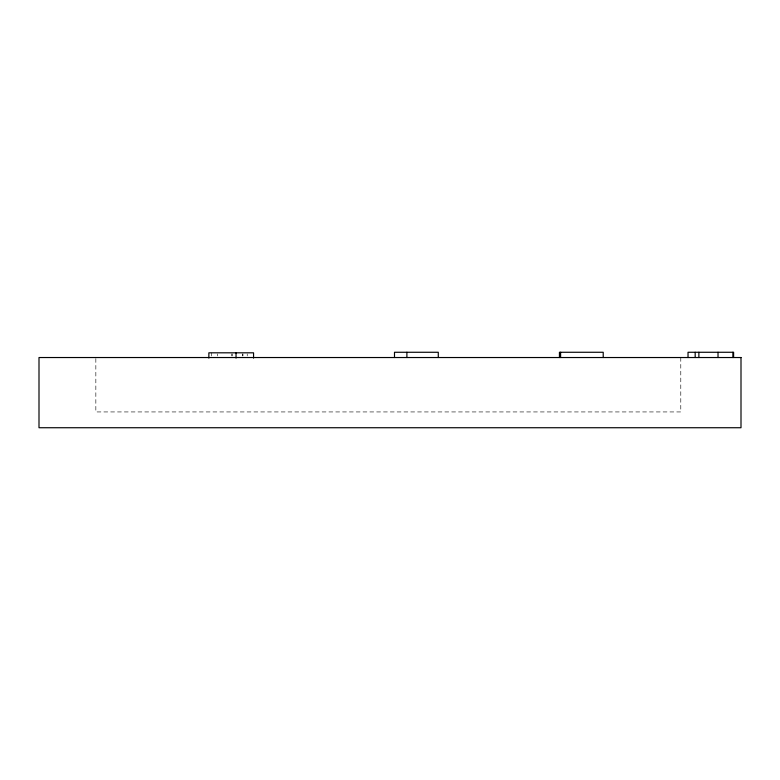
<?xml version="1.0" encoding="UTF-8"?>
<svg xmlns="http://www.w3.org/2000/svg" width="780" height="780" viewBox="0 0 780 780"><rect width="100%" height="100%" fill="white"/><g stroke="black" fill="none" stroke-linecap="round" stroke-linejoin="round"><path stroke-width="0.58" stroke-dasharray="3.9 2.92" d="M680.784 357.532L680.784 411.938L95.843 411.938L95.843 357.532M247.231 353.866L247.231 355.973M242.96 353.866L242.96 355.973M242.551 353.866L242.551 355.973M232.401 353.866L232.401 355.973M231.29 353.866L231.29 355.973M217.435 353.866L217.435 355.973M211.711 352.814L211.711 355.973"/><path stroke-width="1.17" d="M733.609 357.532L733.609 352.267L688.028 352.267L688.028 357.532M732.878 352.267L732.888 357.532M718.019 352.267L718.019 357.532M698.88 352.267L698.88 357.532M695.175 352.267L695.175 357.532M603.213 357.532L603.213 352.267L559.435 352.267L559.435 357.532M560.606 352.267L560.606 357.532M438.282 357.532L438.282 352.267L394.495 352.267L394.495 357.532M406.897 352.267L406.897 357.532M253.559 358.078L253.559 352.814L208.864 352.814L208.864 358.078M236.038 352.814L236.038 358.078M741 357.532L39 357.532L39 427.732L741 427.732L741 357.532"/></g></svg>
